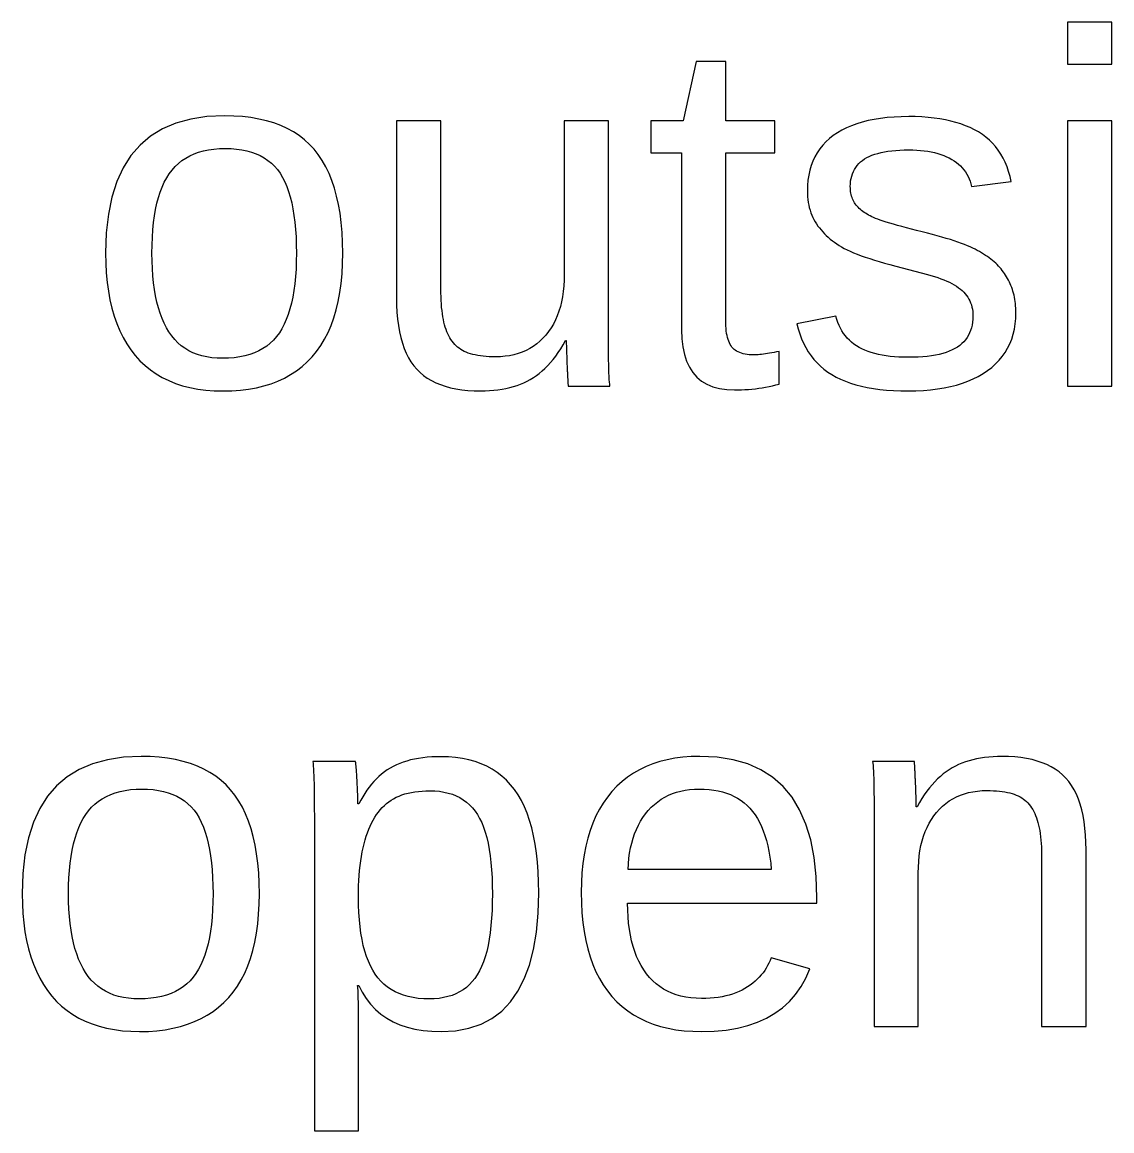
# Model space of a CAD drawing. Extents: x -27 to 133, y -77 to 15.
# Drawn here: x 84.32 to 89.29, y -36.52 to -31.46 of the extents above; entities that cross this region are included whole.
import ezdxf

# ---------------------------------------------------------------- set-up
doc = ezdxf.new("R2010")
doc.units = 0
doc.layers.get('0').update_dxf_attribs({"linetype": 'CONTINUOUS'})

msp = doc.modelspace()

# ---------------------------------------------------------------- linework, layer by layer
for points in [[(89.2938, -31.4585), (89.0923, -31.4585), (89.0923, -31.6509), (89.2938, -31.6509)], [(87.5887, -33.1367), (87.6047, -33.1362), (87.6205, -33.1354), (87.6364, -33.1343), (87.6521, -33.1329), (87.6679, -33.1311), (87.6835, -33.129), (87.6991, -33.1267), (87.7147, -33.124), (87.7302, -33.1209), (87.7456, -33.1176), (87.761, -33.1139), (87.7764, -33.11), (87.7764, -32.9612), (87.7649, -32.9635), (87.7538, -32.9656), (87.7432, -32.9676), (87.733, -32.9693), (87.7232, -32.9709), (87.7138, -32.9723), (87.7048, -32.9735), (87.6963, -32.9745), (87.6882, -32.9753), (87.6805, -32.976), (87.6733, -32.9765), (87.6664, -32.9767), (87.66, -32.9768), (87.6494, -32.9766), (87.6393, -32.976), (87.6297, -32.975), (87.6206, -32.9735), (87.612, -32.9716), (87.6039, -32.9693), (87.5963, -32.9666), (87.5892, -32.9635), (87.5825, -32.9599), (87.5764, -32.956), (87.5708, -32.9516), (87.5656, -32.9468), (87.561, -32.9416), (87.5568, -32.9359), (87.5529, -32.9295), (87.5494, -32.9225), (87.5461, -32.915), (87.5433, -32.9068), (87.5407, -32.898), (87.5386, -32.8885), (87.5367, -32.8785), (87.5352, -32.8678), (87.534, -32.8566), (87.5331, -32.8447), (87.5326, -32.8322), (87.5325, -32.8191), (87.5325, -32.0548), (87.7563, -32.0548), (87.7563, -31.9083), (87.5325, -31.9083), (87.5325, -31.6375), (87.3982, -31.6375), (87.3389, -31.9083), (87.1912, -31.9083), (87.1912, -32.0548), (87.3311, -32.0548), (87.3311, -32.8627), (87.3325, -32.9033), (87.3368, -32.9406), (87.3439, -32.9746), (87.354, -33.0054), (87.3668, -33.033), (87.3826, -33.0573), (87.4011, -33.0784), (87.4226, -33.0963), (87.4469, -33.1109), (87.4741, -33.1222), (87.5041, -33.1303), (87.537, -33.1352), (87.5727, -33.1368)], [(85.2799, -33.1404), (85.3186, -33.1376), (85.3559, -33.133), (85.3916, -33.1266), (85.4258, -33.1183), (85.4586, -33.1082), (85.4898, -33.0962), (85.5196, -33.0824), (85.5478, -33.0668), (85.5746, -33.0493), (85.5998, -33.0299), (85.6236, -33.0088), (85.6458, -32.9858), (85.6665, -32.9609), (85.6856, -32.9341), (85.703, -32.9054), (85.7187, -32.8747), (85.7327, -32.8421), (85.7452, -32.8077), (85.7559, -32.7712), (85.765, -32.7329), (85.7725, -32.6927), (85.7783, -32.6505), (85.7824, -32.6064), (85.7849, -32.5604), (85.7857, -32.5125), (85.7849, -32.4641), (85.7826, -32.4177), (85.7787, -32.3732), (85.7733, -32.3308), (85.7663, -32.2904), (85.7578, -32.2519), (85.7478, -32.2155), (85.7361, -32.181), (85.723, -32.1486), (85.7082, -32.1181), (85.692, -32.0896), (85.6742, -32.0631), (85.6548, -32.0386), (85.6338, -32.016), (85.611, -31.9952), (85.5866, -31.9763), (85.5604, -31.9591), (85.5324, -31.9437), (85.5027, -31.9302), (85.4713, -31.9184), (85.4382, -31.9085), (85.4033, -31.9004), (85.3667, -31.894), (85.3283, -31.8895), (85.2882, -31.8868), (85.2464, -31.8859), (85.1661, -31.8896), (85.0923, -31.9007), (85.0248, -31.9193), (84.9638, -31.9452), (84.9092, -31.9786), (84.8611, -32.0194), (84.8193, -32.0676), (84.784, -32.1232), (84.7551, -32.1862), (84.7326, -32.2567), (84.7166, -32.3345), (84.7069, -32.4198), (84.7037, -32.5125), (84.7045, -32.5586), (84.7069, -32.6031), (84.7109, -32.6458), (84.7165, -32.6868), (84.7238, -32.7262), (84.7326, -32.7638), (84.743, -32.7997), (84.755, -32.834), (84.7686, -32.8665), (84.7838, -32.8973), (84.8007, -32.9265), (84.8191, -32.9539), (84.8391, -32.9796), (84.8607, -33.0035), (84.8838, -33.0255), (84.9085, -33.0456), (84.9347, -33.0638), (84.9625, -33.0801), (84.9917, -33.0944), (85.0226, -33.1069), (85.0549, -33.1174), (85.0888, -33.126), (85.1242, -33.1327), (85.1612, -33.1375), (85.1997, -33.1403), (85.2397, -33.1413)], [(86.4352, -33.141), (86.4552, -33.1401), (86.4747, -33.1385), (86.4937, -33.1364), (86.5122, -33.1336), (86.5302, -33.1302), (86.5476, -33.1262), (86.5645, -33.1216), (86.5809, -33.1164), (86.5967, -33.1105), (86.6121, -33.1041), (86.6269, -33.097), (86.6412, -33.0893), (86.6551, -33.0808), (86.6687, -33.0715), (86.6821, -33.0614), (86.6952, -33.0503), (86.7081, -33.0384), (86.7207, -33.0256), (86.7331, -33.012), (86.7452, -32.9975), (86.757, -32.9821), (86.7686, -32.9659), (86.7799, -32.9488), (86.791, -32.9308), (86.8018, -32.9119), (86.8051, -32.9119), (86.8054, -32.9252), (86.8058, -32.9378), (86.8061, -32.9497), (86.8064, -32.961), (86.8067, -32.9716), (86.8071, -32.9815), (86.8074, -32.9907), (86.8076, -32.9993), (86.8079, -33.0072), (86.8082, -33.0145), (86.8085, -33.0211), (86.8088, -33.027), (86.809, -33.0322), (86.8093, -33.0371), (86.8095, -33.0419), (86.8098, -33.0465), (86.81, -33.0512), (86.8102, -33.0557), (86.8104, -33.0601), (86.8107, -33.0644), (86.8109, -33.0687), (86.8111, -33.0729), (86.8113, -33.077), (86.8115, -33.081), (86.8116, -33.0849), (86.8118, -33.0887), (86.812, -33.0924), (86.8122, -33.0958), (86.8123, -33.0991), (86.8125, -33.1021), (86.8127, -33.1048), (86.8129, -33.1074), (86.813, -33.1097), (86.8132, -33.1118), (86.8134, -33.1137), (86.8135, -33.1153), (86.8137, -33.1168), (86.8139, -33.118), (86.8141, -33.1189), (87.0043, -33.1189), (87.0033, -33.1107), (87.0024, -33.1006), (87.0015, -33.0885), (87.0008, -33.0744), (87.0001, -33.0584), (86.9995, -33.0405), (86.999, -33.0206), (86.9986, -32.9988), (86.9982, -32.975), (86.9979, -32.9493), (86.9977, -32.9216), (86.9976, -32.892), (86.9976, -32.8605), (86.9976, -31.9083), (86.7962, -31.9083), (86.7962, -32.6098), (86.7957, -32.6366), (86.7942, -32.6624), (86.7917, -32.6873), (86.7882, -32.7113), (86.7837, -32.7344), (86.7783, -32.7566), (86.7718, -32.7778), (86.7644, -32.7982), (86.7559, -32.8176), (86.7465, -32.8361), (86.7361, -32.8537), (86.7247, -32.8704), (86.7122, -32.8862), (86.699, -32.9009), (86.685, -32.9145), (86.6702, -32.9269), (86.6548, -32.938), (86.6386, -32.9481), (86.6217, -32.9569), (86.604, -32.9646), (86.5856, -32.971), (86.5665, -32.9763), (86.5467, -32.9805), (86.5262, -32.9834), (86.5049, -32.9852), (86.4829, -32.9858), (86.4678, -32.9856), (86.4534, -32.9851), (86.4395, -32.9842), (86.4261, -32.983), (86.4134, -32.9815), (86.4012, -32.9796), (86.3896, -32.9773), (86.3785, -32.9748), (86.368, -32.9718), (86.3581, -32.9686), (86.3488, -32.9649), (86.34, -32.961), (86.3318, -32.9567), (86.324, -32.952), (86.3166, -32.9469), (86.3095, -32.9413), (86.3028, -32.9353), (86.2964, -32.9288), (86.2903, -32.922), (86.2845, -32.9146), (86.2791, -32.9069), (86.2739, -32.8987), (86.2692, -32.8901), (86.2647, -32.881), (86.2606, -32.8715), (86.2568, -32.8616), (86.2534, -32.8511), (86.2502, -32.84), (86.2472, -32.8282), (86.2446, -32.8159), (86.2422, -32.8029), (86.2402, -32.7892), (86.2384, -32.7749), (86.2368, -32.76), (86.2356, -32.7444), (86.2346, -32.7282), (86.2339, -32.7114), (86.2335, -32.6939), (86.2333, -32.6758), (86.2333, -31.9083), (86.0308, -31.9083), (86.0308, -32.715), (86.0314, -32.7494), (86.033, -32.7822), (86.0357, -32.8135), (86.0396, -32.8432), (86.0445, -32.8715), (86.0505, -32.8982), (86.0576, -32.9233), (86.0658, -32.947), (86.0751, -32.9691), (86.0854, -32.9897), (86.0969, -33.0088), (86.1095, -33.0263), (86.1231, -33.0423), (86.138, -33.0569), (86.1541, -33.0704), (86.1714, -33.0827), (86.1901, -33.0938), (86.2099, -33.1038), (86.2311, -33.1126), (86.2535, -33.1202), (86.2772, -33.1267), (86.3022, -33.1319), (86.3284, -33.136), (86.3559, -33.139), (86.3846, -33.1407), (86.4146, -33.1413)], [(88.4002, -33.1408), (88.4341, -33.1391), (88.4669, -33.1364), (88.4984, -33.1325), (88.5287, -33.1276), (88.5578, -33.1215), (88.5856, -33.1144), (88.6122, -33.1061), (88.6376, -33.0968), (88.6618, -33.0864), (88.6847, -33.0748), (88.7064, -33.0622), (88.7269, -33.0484), (88.7461, -33.0337), (88.7636, -33.018), (88.7797, -33.0014), (88.7942, -32.9839), (88.8072, -32.9654), (88.8187, -32.946), (88.8287, -32.9257), (88.8371, -32.9045), (88.8439, -32.8823), (88.8493, -32.8592), (88.8531, -32.8352), (88.8554, -32.8102), (88.8562, -32.7844), (88.8561, -32.7738), (88.8557, -32.7634), (88.855, -32.7532), (88.8541, -32.7431), (88.8529, -32.7332), (88.8514, -32.7236), (88.8497, -32.714), (88.8477, -32.7047), (88.8455, -32.6956), (88.8429, -32.6866), (88.8402, -32.6778), (88.8371, -32.6692), (88.8338, -32.6607), (88.8302, -32.6525), (88.8265, -32.6443), (88.8225, -32.6364), (88.8183, -32.6286), (88.8139, -32.6209), (88.8092, -32.6134), (88.8043, -32.606), (88.7993, -32.5988), (88.794, -32.5918), (88.7884, -32.5849), (88.7827, -32.5781), (88.7768, -32.5715), (88.7706, -32.5651), (88.7641, -32.5587), (88.7573, -32.5525), (88.7502, -32.5464), (88.7426, -32.5403), (88.7348, -32.5343), (88.7266, -32.5284), (88.718, -32.5226), (88.7091, -32.5169), (88.6998, -32.5112), (88.6902, -32.5057), (88.6802, -32.5002), (88.6699, -32.4948), (88.6593, -32.4896), (88.6479, -32.4843), (88.6355, -32.4789), (88.622, -32.4735), (88.6074, -32.468), (88.5918, -32.4624), (88.5751, -32.4567), (88.5574, -32.451), (88.5386, -32.4452), (88.5188, -32.4393), (88.4978, -32.4334), (88.4759, -32.4274), (88.4529, -32.4213), (88.4288, -32.4151), (88.4035, -32.4089), (88.3795, -32.4028), (88.357, -32.397), (88.3358, -32.3914), (88.316, -32.3859), (88.2976, -32.3807), (88.2805, -32.3757), (88.2649, -32.371), (88.2506, -32.3664), (88.2377, -32.362), (88.2261, -32.3579), (88.216, -32.354), (88.2072, -32.3502), (88.1993, -32.3466), (88.1916, -32.3428), (88.1843, -32.3389), (88.1773, -32.3348), (88.1706, -32.3307), (88.1641, -32.3264), (88.158, -32.322), (88.1522, -32.3175), (88.1467, -32.3129), (88.1415, -32.3081), (88.1366, -32.3033), (88.132, -32.2983), (88.1278, -32.2932), (88.1238, -32.2879), (88.1201, -32.2824), (88.1168, -32.2767), (88.1138, -32.2708), (88.1111, -32.2647), (88.1087, -32.2584), (88.1066, -32.2518), (88.1049, -32.2451), (88.1035, -32.2381), (88.1023, -32.2309), (88.1015, -32.2236), (88.1011, -32.216), (88.1009, -32.2081), (88.1013, -32.1955), (88.1025, -32.1833), (88.1044, -32.1717), (88.1071, -32.1605), (88.1105, -32.1499), (88.1147, -32.1397), (88.1197, -32.1301), (88.1255, -32.121), (88.132, -32.1123), (88.1393, -32.1042), (88.1474, -32.0966), (88.1562, -32.0894), (88.1658, -32.0828), (88.1762, -32.0767), (88.1875, -32.0711), (88.1996, -32.0659), (88.2125, -32.0613), (88.2263, -32.0571), (88.241, -32.0534), (88.2565, -32.0502), (88.2728, -32.0476), (88.29, -32.0453), (88.308, -32.0436), (88.3269, -32.0424), (88.3466, -32.0417), (88.3672, -32.0414), (88.3859, -32.0417), (88.4039, -32.0424), (88.4214, -32.0437), (88.4382, -32.0455), (88.4545, -32.0478), (88.4702, -32.0506), (88.4853, -32.0539), (88.4998, -32.0577), (88.5138, -32.0621), (88.5271, -32.0669), (88.5399, -32.0723), (88.552, -32.0781), (88.5636, -32.0845), (88.5745, -32.0914), (88.5848, -32.0986), (88.5944, -32.1064), (88.6033, -32.1146), (88.6116, -32.1232), (88.6192, -32.1323), (88.6261, -32.1418), (88.6324, -32.1517), (88.638, -32.1621), (88.6429, -32.173), (88.6472, -32.1842), (88.6507, -32.196), (88.6537, -32.2081), (88.8349, -32.1858), (88.8296, -32.1623), (88.8232, -32.1399), (88.8158, -32.1185), (88.8074, -32.0981), (88.798, -32.0787), (88.7875, -32.0603), (88.776, -32.0429), (88.7635, -32.0265), (88.75, -32.0112), (88.7354, -31.9968), (88.7198, -31.9834), (88.7032, -31.9711), (88.6855, -31.9597), (88.6669, -31.9493), (88.6473, -31.9397), (88.6267, -31.931), (88.6051, -31.923), (88.5826, -31.9159), (88.5591, -31.9097), (88.5346, -31.9043), (88.5091, -31.8997), (88.4827, -31.8959), (88.4553, -31.893), (88.4269, -31.8909), (88.3975, -31.8897), (88.3672, -31.8892), (88.3331, -31.8898), (88.3002, -31.8913), (88.2687, -31.8939), (88.2384, -31.8975), (88.2093, -31.9021), (88.1816, -31.9077), (88.1551, -31.9144), (88.1299, -31.9221), (88.106, -31.9308), (88.0834, -31.9406), (88.062, -31.9513), (88.042, -31.9631), (88.0231, -31.976), (88.0057, -31.9898), (87.9896, -32.0045), (87.975, -32.0202), (87.9617, -32.0368), (87.9498, -32.0543), (87.9393, -32.0728), (87.9303, -32.0922), (87.9226, -32.1126), (87.9163, -32.1338), (87.9114, -32.156), (87.9079, -32.1792), (87.9058, -32.2033), (87.9051, -32.2283), (87.9054, -32.2419), (87.9061, -32.2552), (87.9073, -32.2681), (87.909, -32.2807), (87.9112, -32.293), (87.9139, -32.3049), (87.9171, -32.3166), (87.9208, -32.3279), (87.925, -32.3388), (87.9296, -32.3494), (87.9347, -32.3597), (87.9404, -32.3697), (87.9465, -32.3793), (87.9531, -32.3887), (87.96, -32.3978), (87.9673, -32.4068), (87.975, -32.4155), (87.9831, -32.4239), (87.9915, -32.4322), (88.0003, -32.4403), (88.0095, -32.4481), (88.0191, -32.4557), (88.0291, -32.4631), (88.0394, -32.4703), (88.0501, -32.4772), (88.0612, -32.484), (88.0731, -32.4906), (88.0861, -32.4972), (88.1004, -32.5039), (88.1158, -32.5106), (88.1324, -32.5173), (88.1502, -32.5241), (88.1692, -32.5308), (88.1893, -32.5376), (88.2107, -32.5444), (88.2332, -32.5512), (88.2569, -32.5581), (88.2818, -32.5649), (88.3079, -32.5718), (88.4523, -32.6098), (88.4688, -32.6144), (88.4846, -32.6191), (88.4997, -32.6241), (88.514, -32.6292), (88.5277, -32.6345), (88.5406, -32.64), (88.5528, -32.6457), (88.5643, -32.6516), (88.5751, -32.6576), (88.5852, -32.6638), (88.5946, -32.6703), (88.6032, -32.6769), (88.6111, -32.6837), (88.6184, -32.6907), (88.6251, -32.6981), (88.6312, -32.7058), (88.6368, -32.7138), (88.6417, -32.7221), (88.6461, -32.7307), (88.6499, -32.7397), (88.6531, -32.7489), (88.6557, -32.7585), (88.6578, -32.7684), (88.6592, -32.7786), (88.6601, -32.7892), (88.6604, -32.8), (88.66, -32.8142), (88.6587, -32.8278), (88.6566, -32.8409), (88.6537, -32.8534), (88.6499, -32.8654), (88.6452, -32.8768), (88.6398, -32.8876), (88.6335, -32.8979), (88.6263, -32.9077), (88.6183, -32.9168), (88.6095, -32.9255), (88.5998, -32.9335), (88.5893, -32.941), (88.5779, -32.948), (88.5655, -32.9544), (88.5522, -32.9602), (88.5378, -32.9655), (88.5225, -32.9702), (88.5062, -32.9744), (88.489, -32.978), (88.4707, -32.9811), (88.4515, -32.9836), (88.4314, -32.9855), (88.4102, -32.9869), (88.3881, -32.9877), (88.365, -32.988), (88.3433, -32.9877), (88.3224, -32.9869), (88.3022, -32.9856), (88.2828, -32.9837), (88.2641, -32.9813), (88.2461, -32.9784), (88.2289, -32.9749), (88.2124, -32.9709), (88.1967, -32.9663), (88.1817, -32.9612), (88.1675, -32.9556), (88.154, -32.9494), (88.1412, -32.9427), (88.1291, -32.9354), (88.1177, -32.9275), (88.1069, -32.919), (88.0968, -32.9099), (88.0873, -32.9001), (88.0785, -32.8898), (88.0703, -32.8788), (88.0628, -32.8672), (88.0559, -32.855), (88.0497, -32.8422), (88.0441, -32.8288), (88.0392, -32.8147), (88.0349, -32.8), (87.857, -32.8347), (87.8632, -32.8585), (87.8704, -32.8813), (87.8786, -32.9031), (87.8878, -32.9239), (87.8981, -32.9438), (87.9093, -32.9626), (87.9216, -32.9805), (87.9349, -32.9973), (87.9491, -33.0132), (87.9644, -33.0281), (87.9808, -33.042), (87.9981, -33.055), (88.0164, -33.0669), (88.0359, -33.0779), (88.0566, -33.088), (88.0785, -33.0973), (88.1016, -33.1056), (88.126, -33.1131), (88.1516, -33.1197), (88.1784, -33.1255), (88.2064, -33.1303), (88.2357, -33.1343), (88.2662, -33.1373), (88.2979, -33.1395), (88.3308, -33.1409), (88.365, -33.1413)], [(89.2938, -31.9083), (89.0923, -31.9083), (89.0923, -33.1189), (89.2938, -33.1189)], [(85.2123, -32.9918), (85.1882, -32.9896), (85.1652, -32.9861), (85.1433, -32.9811), (85.1224, -32.9747), (85.1025, -32.9669), (85.0837, -32.9576), (85.0659, -32.9469), (85.0492, -32.9348), (85.0336, -32.9213), (85.019, -32.9064), (85.0054, -32.89), (84.993, -32.8722), (84.9815, -32.853), (84.9709, -32.8324), (84.9612, -32.8103), (84.9525, -32.7869), (84.9446, -32.7621), (84.9377, -32.7358), (84.9318, -32.7081), (84.9267, -32.679), (84.9226, -32.6485), (84.9193, -32.6166), (84.917, -32.5833), (84.9157, -32.5486), (84.9152, -32.5125), (84.9157, -32.4754), (84.9171, -32.4398), (84.9194, -32.4058), (84.9227, -32.3733), (84.9269, -32.3424), (84.932, -32.313), (84.9381, -32.2852), (84.9451, -32.2589), (84.953, -32.2341), (84.9619, -32.2109), (84.9717, -32.1892), (84.9824, -32.1691), (84.9941, -32.1505), (85.0068, -32.1334), (85.0207, -32.1176), (85.0357, -32.1032), (85.0519, -32.0902), (85.0692, -32.0786), (85.0878, -32.0683), (85.1074, -32.0594), (85.1282, -32.0518), (85.1502, -32.0457), (85.1734, -32.0409), (85.1977, -32.0375), (85.2231, -32.0354), (85.2497, -32.0347), (85.2762, -32.0354), (85.3014, -32.0374), (85.3254, -32.0408), (85.3483, -32.0455), (85.3699, -32.0515), (85.3903, -32.0589), (85.4096, -32.0676), (85.4276, -32.0777), (85.4444, -32.0891), (85.4601, -32.1019), (85.4745, -32.116), (85.4878, -32.1315), (85.4998, -32.1483), (85.5108, -32.1666), (85.521, -32.1865), (85.5302, -32.208), (85.5386, -32.2311), (85.5461, -32.2559), (85.5527, -32.2823), (85.5584, -32.3103), (85.5632, -32.34), (85.5672, -32.3712), (85.5703, -32.4041), (85.5725, -32.4386), (85.5738, -32.4747), (85.5742, -32.5125), (85.5738, -32.5498), (85.5724, -32.5855), (85.5701, -32.6196), (85.5669, -32.6523), (85.5627, -32.6833), (85.5577, -32.7129), (85.5517, -32.7408), (85.5448, -32.7672), (85.537, -32.7921), (85.5282, -32.8154), (85.5186, -32.8372), (85.508, -32.8575), (85.4965, -32.8761), (85.4839, -32.8933), (85.4701, -32.9092), (85.4551, -32.9236), (85.4388, -32.9367), (85.4213, -32.9484), (85.4026, -32.9588), (85.3827, -32.9677), (85.3616, -32.9753), (85.3392, -32.9815), (85.3156, -32.9863), (85.2908, -32.9897), (85.2647, -32.9918), (85.2374, -32.9925)], [(84.8995, -36.0639), (84.9382, -36.0611), (84.9754, -36.0565), (85.0111, -36.0501), (85.0454, -36.0418), (85.0781, -36.0317), (85.1094, -36.0197), (85.1391, -36.0059), (85.1674, -35.9902), (85.1941, -35.9728), (85.2194, -35.9534), (85.2431, -35.9323), (85.2654, -35.9093), (85.2861, -35.8844), (85.3051, -35.8576), (85.3225, -35.8288), (85.3382, -35.7982), (85.3523, -35.7656), (85.3647, -35.7311), (85.3755, -35.6947), (85.3846, -35.6564), (85.392, -35.6162), (85.3978, -35.574), (85.402, -35.5299), (85.4044, -35.4839), (85.4053, -35.436), (85.4045, -35.3876), (85.4022, -35.3411), (85.3983, -35.2967), (85.3929, -35.2543), (85.3859, -35.2139), (85.3774, -35.1754), (85.3673, -35.139), (85.3557, -35.1045), (85.3425, -35.072), (85.3278, -35.0416), (85.3115, -35.0131), (85.2937, -34.9866), (85.2743, -34.9621), (85.2533, -34.9395), (85.2306, -34.9187), (85.2061, -34.8998), (85.1799, -34.8826), (85.152, -34.8672), (85.1223, -34.8537), (85.0909, -34.8419), (85.0577, -34.832), (85.0228, -34.8238), (84.9862, -34.8175), (84.9479, -34.813), (84.9078, -34.8103), (84.866, -34.8094), (84.7857, -34.8131), (84.7118, -34.8242), (84.6444, -34.8428), (84.5834, -34.8687), (84.5288, -34.9021), (84.4806, -34.9429), (84.4389, -34.9911), (84.4036, -35.0467), (84.3747, -35.1097), (84.3522, -35.1801), (84.3361, -35.258), (84.3265, -35.3433), (84.3233, -35.436), (84.3241, -35.4821), (84.3265, -35.5266), (84.3305, -35.5693), (84.3361, -35.6103), (84.3433, -35.6497), (84.3521, -35.6873), (84.3625, -35.7232), (84.3746, -35.7575), (84.3882, -35.79), (84.4034, -35.8208), (84.4202, -35.85), (84.4386, -35.8774), (84.4587, -35.9031), (84.4803, -35.927), (84.5034, -35.949), (84.5281, -35.9691), (84.5543, -35.9873), (84.582, -36.0036), (84.6113, -36.0179), (84.6421, -36.0303), (84.6745, -36.0409), (84.7083, -36.0495), (84.7438, -36.0562), (84.7807, -36.061), (84.8192, -36.0638), (84.8592, -36.0648)], [(85.8574, -36.0447), (85.8574, -36.0178), (85.8573, -35.993), (85.8571, -35.9702), (85.857, -35.9494), (85.8567, -35.9307), (85.8564, -35.914), (85.8561, -35.8994), (85.8557, -35.8868), (85.8552, -35.8763), (85.8547, -35.8677), (85.8542, -35.8613), (85.8536, -35.8568), (85.8529, -35.8544), (85.8585, -35.8544), (85.8744, -35.8855), (85.8925, -35.9142), (85.9127, -35.9403), (85.9351, -35.964), (85.9597, -35.9851), (85.9864, -36.0038), (86.0153, -36.02), (86.0464, -36.0337), (86.0797, -36.0449), (86.1151, -36.0536), (86.1527, -36.0598), (86.1925, -36.0635), (86.2345, -36.0648), (86.3003, -36.061), (86.3609, -36.0498), (86.4163, -36.0311), (86.4663, -36.0048), (86.5111, -35.9711), (86.5507, -35.9299), (86.5849, -35.8812), (86.6139, -35.825), (86.6376, -35.7613), (86.6561, -35.6901), (86.6692, -35.6114), (86.6772, -35.5252), (86.6798, -35.4315), (86.6791, -35.3831), (86.6772, -35.3367), (86.6739, -35.2924), (86.6693, -35.2501), (86.6634, -35.2098), (86.6562, -35.1715), (86.6477, -35.1353), (86.6378, -35.1011), (86.6267, -35.0689), (86.6142, -35.0387), (86.6005, -35.0106), (86.5854, -34.9845), (86.569, -34.9604), (86.5513, -34.9382), (86.5322, -34.9178), (86.5119, -34.8992), (86.4901, -34.8824), (86.4671, -34.8673), (86.4427, -34.854), (86.4169, -34.8424), (86.3899, -34.8327), (86.3615, -34.8247), (86.3317, -34.8185), (86.3006, -34.814), (86.2682, -34.8114), (86.2345, -34.8105), (86.2126, -34.8108), (86.1914, -34.8117), (86.1708, -34.8133), (86.1509, -34.8154), (86.1317, -34.8182), (86.1131, -34.8216), (86.0952, -34.8256), (86.078, -34.8302), (86.0614, -34.8354), (86.0455, -34.8413), (86.0302, -34.8478), (86.0156, -34.8548), (86.0017, -34.8625), (85.9883, -34.8709), (85.9753, -34.88), (85.9628, -34.8897), (85.9506, -34.9002), (85.9389, -34.9114), (85.9275, -34.9233), (85.9166, -34.9359), (85.9061, -34.9492), (85.896, -34.9633), (85.8863, -34.978), (85.877, -34.9934), (85.8681, -35.0096), (85.8596, -35.0264), (85.8551, -35.0264), (85.8551, -35.023), (85.8551, -35.0191), (85.855, -35.0147), (85.8549, -35.01), (85.8547, -35.0048), (85.8546, -34.9992), (85.8543, -34.9932), (85.8541, -34.9867), (85.8538, -34.9799), (85.8535, -34.9726), (85.8531, -34.9648), (85.8528, -34.9567), (85.8523, -34.9481), (85.8519, -34.9395), (85.8515, -34.9313), (85.8511, -34.9234), (85.8507, -34.9158), (85.8503, -34.9086), (85.8499, -34.9018), (85.8495, -34.8953), (85.8491, -34.8891), (85.8487, -34.8833), (85.8484, -34.8779), (85.848, -34.8728), (85.8477, -34.868), (85.8473, -34.8637), (85.847, -34.8596), (85.8466, -34.8558), (85.8463, -34.8522), (85.846, -34.849), (85.8458, -34.846), (85.8455, -34.8432), (85.8452, -34.8408), (85.845, -34.8386), (85.8448, -34.8367), (85.8445, -34.835), (85.8443, -34.8337), (85.8441, -34.8326), (85.844, -34.8318), (85.6493, -34.8318), (85.6503, -34.8418), (85.6512, -34.8533), (85.652, -34.8664), (85.6528, -34.8809), (85.6534, -34.8969), (85.654, -34.9145), (85.6545, -34.9335), (85.655, -34.954), (85.6553, -34.976), (85.6556, -34.9995), (85.6558, -35.0245), (85.6559, -35.051), (85.656, -35.079), (85.656, -36.5179), (85.8574, -36.5179)], [(87.4804, -36.0631), (87.5347, -36.058), (87.5857, -36.0495), (87.6335, -36.0377), (87.678, -36.0224), (87.7192, -36.0038), (87.7572, -35.9817), (87.7919, -35.9563), (87.8233, -35.9275), (87.8514, -35.8953), (87.8763, -35.8597), (87.8979, -35.8207), (87.9162, -35.7784), (87.7395, -35.728), (87.7349, -35.7402), (87.7297, -35.7521), (87.7238, -35.7637), (87.7174, -35.7749), (87.7104, -35.7858), (87.7028, -35.7964), (87.6946, -35.8067), (87.6857, -35.8166), (87.6763, -35.8261), (87.6663, -35.8354), (87.6557, -35.8443), (87.6444, -35.8529), (87.6326, -35.8612), (87.6202, -35.8689), (87.6071, -35.8761), (87.5934, -35.8826), (87.5791, -35.8885), (87.5642, -35.8938), (87.5487, -35.8985), (87.5326, -35.9025), (87.5158, -35.906), (87.4984, -35.9088), (87.4805, -35.9109), (87.4619, -35.9125), (87.4426, -35.9134), (87.4228, -35.9137), (87.3978, -35.9131), (87.3737, -35.9111), (87.3506, -35.9077), (87.3284, -35.903), (87.3072, -35.897), (87.2869, -35.8897), (87.2675, -35.881), (87.2491, -35.871), (87.2316, -35.8596), (87.215, -35.8469), (87.1994, -35.8328), (87.1848, -35.8175), (87.171, -35.8007), (87.1583, -35.7828), (87.1466, -35.7637), (87.1359, -35.7435), (87.1262, -35.7222), (87.1175, -35.6997), (87.1099, -35.6762), (87.1032, -35.6515), (87.0976, -35.6256), (87.093, -35.5987), (87.0895, -35.5706), (87.0869, -35.5414), (87.0854, -35.5111), (87.0849, -35.4796), (87.9487, -35.4796), (87.9487, -35.4528), (87.9455, -35.3576), (87.9361, -35.27), (87.9203, -35.1901), (87.8982, -35.1177), (87.8697, -35.053), (87.835, -34.9959), (87.794, -34.9464), (87.7466, -34.9046), (87.6929, -34.8703), (87.6329, -34.8436), (87.5666, -34.8246), (87.4939, -34.8132), (87.415, -34.8094), (87.3756, -34.8103), (87.3376, -34.8132), (87.3011, -34.8179), (87.2659, -34.8245), (87.2322, -34.8331), (87.1999, -34.8435), (87.1691, -34.8558), (87.1397, -34.87), (87.1117, -34.8861), (87.0851, -34.9041), (87.0599, -34.9239), (87.0362, -34.9457), (87.0138, -34.9694), (86.9931, -34.9948), (86.974, -35.0219), (86.9565, -35.0507), (86.9407, -35.0811), (86.9266, -35.1132), (86.9141, -35.1469), (86.9033, -35.1823), (86.8942, -35.2193), (86.8867, -35.258), (86.8809, -35.2983), (86.8768, -35.3403), (86.8743, -35.384), (86.8734, -35.4293), (86.8743, -35.4769), (86.8768, -35.5227), (86.8809, -35.5666), (86.8867, -35.6087), (86.8942, -35.649), (86.9033, -35.6874), (86.9141, -35.724), (86.9266, -35.7587), (86.9407, -35.7916), (86.9565, -35.8227), (86.974, -35.8519), (86.9931, -35.8793), (87.0138, -35.9048), (87.0362, -35.9285), (87.0601, -35.9502), (87.0855, -35.9701), (87.1124, -35.9881), (87.1408, -36.0042), (87.1708, -36.0184), (87.2022, -36.0307), (87.2352, -36.0411), (87.2697, -36.0496), (87.3057, -36.0563), (87.3432, -36.061), (87.3823, -36.0638), (87.4228, -36.0648)], [(88.4109, -35.3409), (88.4114, -35.3141), (88.4129, -35.2883), (88.4154, -35.2634), (88.4188, -35.2394), (88.4233, -35.2163), (88.4288, -35.1941), (88.4352, -35.1729), (88.4427, -35.1525), (88.4511, -35.1331), (88.4605, -35.1146), (88.471, -35.097), (88.4824, -35.0803), (88.4948, -35.0645), (88.5081, -35.0498), (88.5221, -35.0362), (88.5368, -35.0238), (88.5523, -35.0126), (88.5685, -35.0026), (88.5854, -34.9938), (88.603, -34.9861), (88.6214, -34.9796), (88.6405, -34.9743), (88.6603, -34.9702), (88.6809, -34.9673), (88.7022, -34.9655), (88.7242, -34.9649), (88.7392, -34.9651), (88.7537, -34.9656), (88.7676, -34.9665), (88.7809, -34.9677), (88.7936, -34.9692), (88.8058, -34.9711), (88.8175, -34.9734), (88.8285, -34.9759), (88.839, -34.9789), (88.8489, -34.9821), (88.8582, -34.9857), (88.867, -34.9897), (88.8752, -34.994), (88.883, -34.9987), (88.8904, -35.0038), (88.8975, -35.0094), (88.9042, -35.0154), (88.9107, -35.0218), (88.9168, -35.0287), (88.9225, -35.036), (88.928, -35.0438), (88.9331, -35.052), (88.9379, -35.0606), (88.9423, -35.0697), (88.9464, -35.0792), (88.9502, -35.0891), (88.9537, -35.0996), (88.9569, -35.1107), (88.9598, -35.1224), (88.9624, -35.1348), (88.9648, -35.1478), (88.9669, -35.1615), (88.9687, -35.1758), (88.9702, -35.1907), (88.9715, -35.2063), (88.9724, -35.2225), (88.9731, -35.2393), (88.9735, -35.2568), (88.9737, -35.2749), (88.9737, -36.0424), (89.1762, -36.0424), (89.1762, -35.2357), (89.1757, -35.2013), (89.174, -35.1685), (89.1713, -35.1372), (89.1675, -35.1074), (89.1625, -35.0792), (89.1565, -35.0525), (89.1494, -35.0273), (89.1412, -35.0037), (89.132, -34.9816), (89.1216, -34.961), (89.1101, -34.9419), (89.0975, -34.9244), (89.0839, -34.9084), (89.0691, -34.8938), (89.053, -34.8803), (89.0356, -34.868), (89.017, -34.8568), (88.9971, -34.8469), (88.9759, -34.8381), (88.9535, -34.8305), (88.9298, -34.824), (88.9049, -34.8188), (88.8787, -34.8147), (88.8512, -34.8117), (88.8224, -34.81), (88.7924, -34.8094), (88.7719, -34.8097), (88.7518, -34.8106), (88.7323, -34.8122), (88.7133, -34.8143), (88.6948, -34.8171), (88.6769, -34.8205), (88.6594, -34.8245), (88.6425, -34.8291), (88.6261, -34.8343), (88.6103, -34.8402), (88.5949, -34.8466), (88.5801, -34.8537), (88.5658, -34.8614), (88.5519, -34.8698), (88.5383, -34.8792), (88.5249, -34.8893), (88.5118, -34.9004), (88.4989, -34.9123), (88.4863, -34.925), (88.474, -34.9387), (88.4619, -34.9532), (88.45, -34.9686), (88.4385, -34.9848), (88.4271, -35.0019), (88.4161, -35.0199), (88.4053, -35.0388), (88.4019, -35.0388), (88.4016, -35.0255), (88.4013, -35.0129), (88.4009, -35.001), (88.4006, -34.9897), (88.4003, -34.9791), (88.4, -34.9692), (88.3997, -34.9599), (88.3994, -34.9514), (88.3991, -34.9435), (88.3988, -34.9362), (88.3985, -34.9296), (88.3983, -34.9237), (88.398, -34.9185), (88.3978, -34.9136), (88.3975, -34.9088), (88.3973, -34.9042), (88.397, -34.8995), (88.3968, -34.895), (88.3966, -34.8906), (88.3964, -34.8862), (88.3962, -34.882), (88.396, -34.8778), (88.3958, -34.8737), (88.3956, -34.8697), (88.3954, -34.8658), (88.3952, -34.862), (88.395, -34.8583), (88.3949, -34.8548), (88.3947, -34.8516), (88.3945, -34.8486), (88.3943, -34.8459), (88.3942, -34.8433), (88.394, -34.841), (88.3938, -34.8389), (88.3937, -34.837), (88.3935, -34.8354), (88.3933, -34.8339), (88.3932, -34.8327), (88.393, -34.8318), (88.2028, -34.8318), (88.2038, -34.84), (88.2047, -34.8501), (88.2055, -34.8622), (88.2063, -34.8763), (88.2069, -34.8922), (88.2075, -34.9102), (88.208, -34.9301), (88.2085, -34.9519), (88.2088, -34.9757), (88.2091, -35.0014), (88.2093, -35.0291), (88.2094, -35.0587), (88.2095, -35.0902), (88.2095, -36.0424), (88.4109, -36.0424)], [(84.8319, -35.9153), (84.8078, -35.9131), (84.7848, -35.9096), (84.7628, -35.9046), (84.7419, -35.8982), (84.7221, -35.8904), (84.7032, -35.8811), (84.6855, -35.8704), (84.6688, -35.8583), (84.6531, -35.8448), (84.6386, -35.8299), (84.625, -35.8135), (84.6125, -35.7957), (84.601, -35.7765), (84.5904, -35.7559), (84.5808, -35.7338), (84.572, -35.7104), (84.5642, -35.6855), (84.5573, -35.6593), (84.5513, -35.6316), (84.5463, -35.6025), (84.5421, -35.572), (84.5389, -35.5401), (84.5366, -35.5068), (84.5352, -35.4721), (84.5348, -35.436), (84.5352, -35.3989), (84.5366, -35.3633), (84.539, -35.3293), (84.5422, -35.2968), (84.5464, -35.2659), (84.5516, -35.2365), (84.5576, -35.2087), (84.5646, -35.1824), (84.5726, -35.1576), (84.5814, -35.1344), (84.5912, -35.1127), (84.602, -35.0926), (84.6136, -35.074), (84.6264, -35.0569), (84.6402, -35.0411), (84.6553, -35.0267), (84.6715, -35.0137), (84.6888, -35.0021), (84.7073, -34.9918), (84.727, -34.9829), (84.7478, -34.9753), (84.7698, -34.9692), (84.7929, -34.9644), (84.8172, -34.9609), (84.8427, -34.9589), (84.8693, -34.9582), (84.8957, -34.9589), (84.921, -34.9609), (84.945, -34.9642), (84.9678, -34.969), (84.9895, -34.975), (85.0099, -34.9824), (85.0291, -34.9911), (85.0472, -35.0012), (85.064, -35.0126), (85.0796, -35.0254), (85.0941, -35.0395), (85.1073, -35.055), (85.1194, -35.0718), (85.1304, -35.0901), (85.1405, -35.11), (85.1498, -35.1315), (85.1581, -35.1546), (85.1656, -35.1794), (85.1722, -35.2058), (85.1779, -35.2338), (85.1828, -35.2635), (85.1868, -35.2947), (85.1898, -35.3276), (85.192, -35.3621), (85.1934, -35.3982), (85.1938, -35.436), (85.1933, -35.4732), (85.192, -35.509), (85.1897, -35.5431), (85.1864, -35.5757), (85.1823, -35.6068), (85.1772, -35.6363), (85.1712, -35.6643), (85.1643, -35.6907), (85.1565, -35.7156), (85.1478, -35.7389), (85.1381, -35.7607), (85.1275, -35.7809), (85.116, -35.7996), (85.1035, -35.8168), (85.0897, -35.8327), (85.0746, -35.8471), (85.0584, -35.8602), (85.0409, -35.8719), (85.0222, -35.8822), (85.0023, -35.8912), (84.9811, -35.8988), (84.9587, -35.905), (84.9351, -35.9098), (84.9103, -35.9132), (84.8843, -35.9153), (84.857, -35.916)], [(87.0886, -35.2993), (87.0911, -35.2743), (87.0944, -35.2501), (87.0987, -35.2268), (87.104, -35.2044), (87.1101, -35.1828), (87.1172, -35.1621), (87.1253, -35.1423), (87.1342, -35.1233), (87.1441, -35.1052), (87.155, -35.088), (87.1667, -35.0716), (87.1794, -35.0561), (87.193, -35.0416), (87.2072, -35.0283), (87.2222, -35.0161), (87.2379, -35.0051), (87.2543, -34.9953), (87.2714, -34.9866), (87.2893, -34.9791), (87.3079, -34.9727), (87.3272, -34.9675), (87.3472, -34.9634), (87.368, -34.9605), (87.3894, -34.9588), (87.4116, -34.9582), (87.4344, -34.9587), (87.4564, -34.9603), (87.4776, -34.9629), (87.4979, -34.9665), (87.5174, -34.9712), (87.536, -34.9769), (87.5538, -34.9837), (87.5708, -34.9915), (87.587, -35.0003), (87.6023, -35.0102), (87.6168, -35.0211), (87.6304, -35.033), (87.6432, -35.046), (87.6552, -35.0602), (87.6665, -35.0755), (87.677, -35.0921), (87.6868, -35.1099), (87.6958, -35.1289), (87.704, -35.1492), (87.7115, -35.1706), (87.7182, -35.1933), (87.7242, -35.2172), (87.7294, -35.2424), (87.7339, -35.2688), (87.7376, -35.2964), (87.7406, -35.3252), (87.0871, -35.3252)], [(86.155, -35.9153), (86.1303, -35.9133), (86.1068, -35.91), (86.0844, -35.9053), (86.0631, -35.8993), (86.043, -35.8919), (86.024, -35.8832), (86.0061, -35.8732), (85.9893, -35.8618), (85.9736, -35.8491), (85.9591, -35.8351), (85.9457, -35.8197), (85.9335, -35.803), (85.9222, -35.7848), (85.9118, -35.7652), (85.9024, -35.7441), (85.8938, -35.7216), (85.8862, -35.6975), (85.8794, -35.672), (85.8736, -35.6449), (85.8686, -35.6164), (85.8646, -35.5864), (85.8614, -35.555), (85.8592, -35.522), (85.8578, -35.4876), (85.8574, -35.4516), (85.8576, -35.4257), (85.8582, -35.4005), (85.8593, -35.376), (85.8607, -35.3524), (85.8626, -35.3295), (85.8649, -35.3073), (85.8676, -35.2859), (85.8707, -35.2653), (85.8743, -35.2454), (85.8782, -35.2263), (85.8826, -35.208), (85.8874, -35.1904), (85.8926, -35.1736), (85.8982, -35.1575), (85.9042, -35.142), (85.9106, -35.1273), (85.9174, -35.1132), (85.9245, -35.0997), (85.9321, -35.087), (85.94, -35.0749), (85.9483, -35.0635), (85.957, -35.0527), (85.9661, -35.0426), (85.9755, -35.0332), (85.9853, -35.0245), (85.9956, -35.0164), (86.0063, -35.0089), (86.0176, -35.0021), (86.0296, -34.9958), (86.0422, -34.9902), (86.0553, -34.9851), (86.0691, -34.9806), (86.0836, -34.9767), (86.0986, -34.9735), (86.1142, -34.9708), (86.1305, -34.9687), (86.1474, -34.9672), (86.1649, -34.9663), (86.183, -34.966), (86.2054, -34.9667), (86.2269, -34.9686), (86.2474, -34.9718), (86.2669, -34.9763), (86.2855, -34.9821), (86.3032, -34.9891), (86.3199, -34.9975), (86.3356, -35.0071), (86.3504, -35.018), (86.3643, -35.0302), (86.3771, -35.0437), (86.3891, -35.0585), (86.4, -35.0746), (86.4101, -35.0921), (86.4194, -35.1114), (86.4279, -35.1323), (86.4356, -35.155), (86.4425, -35.1794), (86.4485, -35.2055), (86.4538, -35.2333), (86.4582, -35.2628), (86.4618, -35.294), (86.4647, -35.3269), (86.4667, -35.3616), (86.4679, -35.3979), (86.4683, -35.436), (86.4679, -35.475), (86.4667, -35.5123), (86.4646, -35.5478), (86.4618, -35.5816), (86.4581, -35.6136), (86.4536, -35.6438), (86.4484, -35.6722), (86.4422, -35.6989), (86.4353, -35.7238), (86.4276, -35.7469), (86.419, -35.7683), (86.4097, -35.7879), (86.3995, -35.8058), (86.3884, -35.8221), (86.3764, -35.8371), (86.3634, -35.8508), (86.3495, -35.8632), (86.3346, -35.8742), (86.3187, -35.884), (86.3019, -35.8925), (86.2841, -35.8997), (86.2653, -35.9055), (86.2456, -35.9101), (86.225, -35.9134), (86.2033, -35.9153), (86.1807, -35.916)]]:
    msp.add_lwpolyline(points, close=True)

doc.saveas('drawing.dxf')
